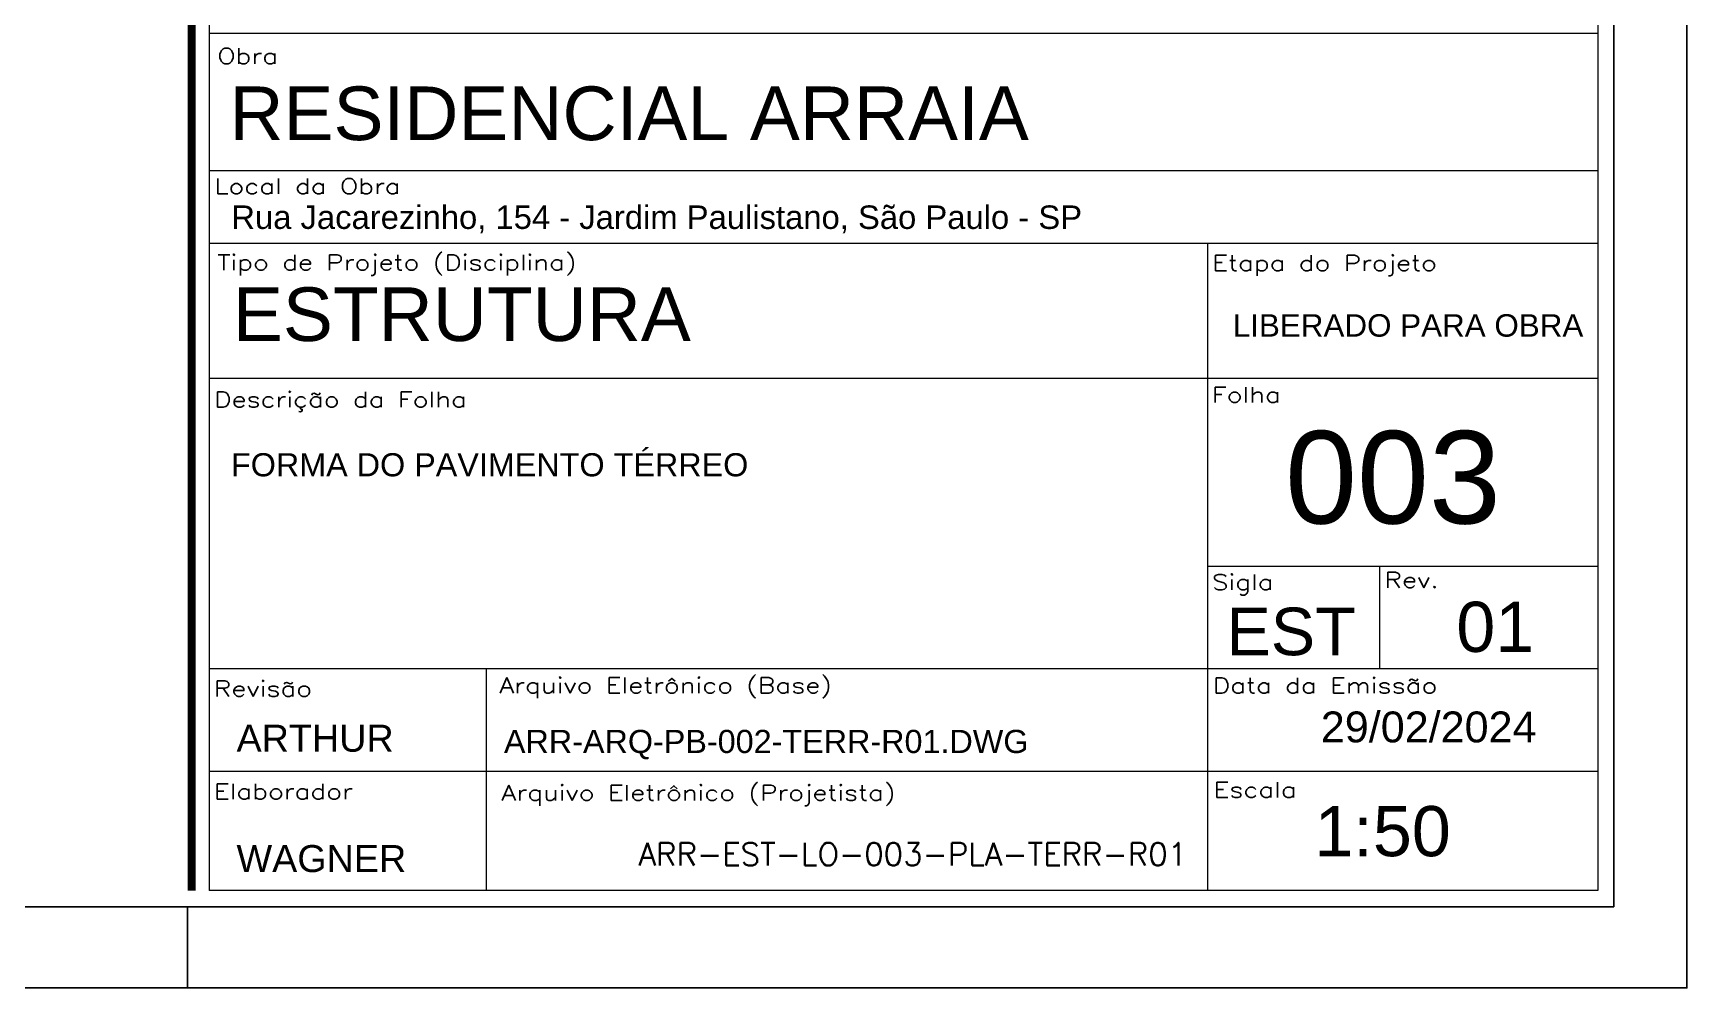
# Model space of a CAD drawing. Header units: inches. Extents: x 0 to 5940, y 0 to 4205.
# Drawn here: x 4920 to 5940, y 0 to 589 of the extents above; entities that cross this region are included whole.
import ezdxf

# ---------------------------------------------------------------- set-up
doc = ezdxf.new("R2010")
doc.units = ezdxf.units.IN
doc.header["$LTSCALE"] = 50
doc.header["$MEASUREMENT"] = 0
doc.layers.add('FOLHA', color=7, linetype='Continuous')
doc.styles.add('ROMANS', font='romans.shx')
doc.styles.add('TEXTO1', font='romans.shx', dxfattribs={"width": 1.25, "height": 0.175})
doc.styles.add('TEXTO2', font='arial.ttf', dxfattribs={"height": 0.35})

msp = doc.modelspace()

# ---------------------------------------------------------------- linework, layer by layer
at = {"lineweight": 0}
for p, q in [((5028.2, 1638.698), (5028.2, 60)), ((5885, 1638.698), (5885, 60)), ((5885, 588.788), (5028.2, 588.788)), ((5885, 504.126), (5028.2, 504.126)), ((5885, 459.279), (5028.2, 459.279)), ((5885, 459.279), (5028.2, 459.279)), ((5644.117, 459.279), (5644.117, 60)), ((5885, 376.047), (5028.2, 376.047)), ((5644.117, 260.266), (5885, 260.266)), ((5750.325, 260.266), (5750.325, 196.853)), ((5885, 196.853), (5028.2, 196.853)), ((5199.263, 196.853), (5199.263, 60)), ((5885, 133.44), (5028.2, 133.44)), ((5885, 60), (5028.2, 60))]:
    msp.add_line(p, q, dxfattribs=at)
at = {"layer": 'FOLHA', "color": 1}
for p, q in [((5895, 50), (5895, 4155)), ((125, 50), (5895, 50))]:
    msp.add_line(p, q, dxfattribs=at)
at = {"layer": 'FOLHA'}
msp.add_line((5015, 0), (5015, 50), dxfattribs=at)
msp.add_lwpolyline([(0, 4205), (0, 0), (5940, 0), (5940, 4205)], close=True, dxfattribs=at)
at = {"layer": 'FOLHA', "color": 252, "const_width": 5}
msp.add_lwpolyline([(5017.5, 60), (5017.5, 4145)], dxfattribs=at)

# ---------------------------------------------------------------- texts
at = {"lineweight": 0, "style": 'TEXTO1', "width": 1.25}
for s, p in [('Obra', (5033.344, 570.129)), ('Local da Obra', (5031.513, 489.789)), ('Tipo de Projeto (Disciplina)', (5033.344, 442.779)), ('Etapa do Projeto', (5647.203, 442.412)), ('Descrição da Folha', (5031.329, 358.213)), ('Folha', (5646.869, 361.137)), ('Sigla', (5646.998, 245.562)), ('Rev.', (5753.5, 246.846)), ('Revisão', (5031.276, 179.821)), ('Arquivo Eletrônico (Base)', (5207.333, 181.863)), ('Data da Emissão', (5647.505, 181.762)), ('Elaborador', (5031.276, 116.408)), ('Arquivo Eletrônico (Projetista)', (5208.614, 115.606)), ('Escala', (5647.956, 117.44))]:
    msp.add_text(s, height=9.576, dxfattribs=at).set_placement(p)
at = {"lineweight": 0, "style": 'TEXTO2'}
for s, height, p in [('RESIDENCIAL ARRAIA', 33.09466, (5040.789, 523.016)), ('Rua Jacarezinho, 154 - Jardim Paulistano, São Paulo - SP', 14.4756, (5041.959, 468.241)), ('ESTRUTURA', 33.0947, (5042.955, 399.084)), ('LIBERADO PARA OBRA', 13.86256, (5659.801, 401.77)), ('003', 57.12, (5692.084, 286.484)), ('EST', 29.376, (5655.871, 205.242))]:
    msp.add_text(s, height=height, dxfattribs=at).set_placement(p)
at = {"style": 'TEXTO2'}
msp.add_text('FORMA DO PAVIMENTO TÉRREO', height=14.28, dxfattribs=at).set_placement((5041.759, 315.605))
at = {"color": 7, "lineweight": 0, "insert": (5631.638, 89.538), "char_height": 14, "attachment_point": 3, "style": 'ROMANS'}
msp.add_mtext('ARR-EST-LO-003-PLA-TERR-R01', dxfattribs=at)
at = {"color": 7, "lineweight": 0, "style": 'TEXTO2'}
for tag, p, s, height in [('01', (5797.726, 207.293), '', 30.94), ('29/02/2024', (5714.118, 151.488), '', 19.04), ('ARTHUR', (5045.188, 145.715), '', 16.66), ('ARR-ARQ-PB-002-TERR-R01.DWG', (5210.152, 144.911), '', 14.28), ('1:50', (5710.211, 81.253), 'ESCALA', 30.94), ('WAGNER', (5045.188, 71.471), '', 16.66)]:
    msp.add_attdef(tag, p, s, height=height, dxfattribs=at)

doc.saveas('drawing.dxf')
